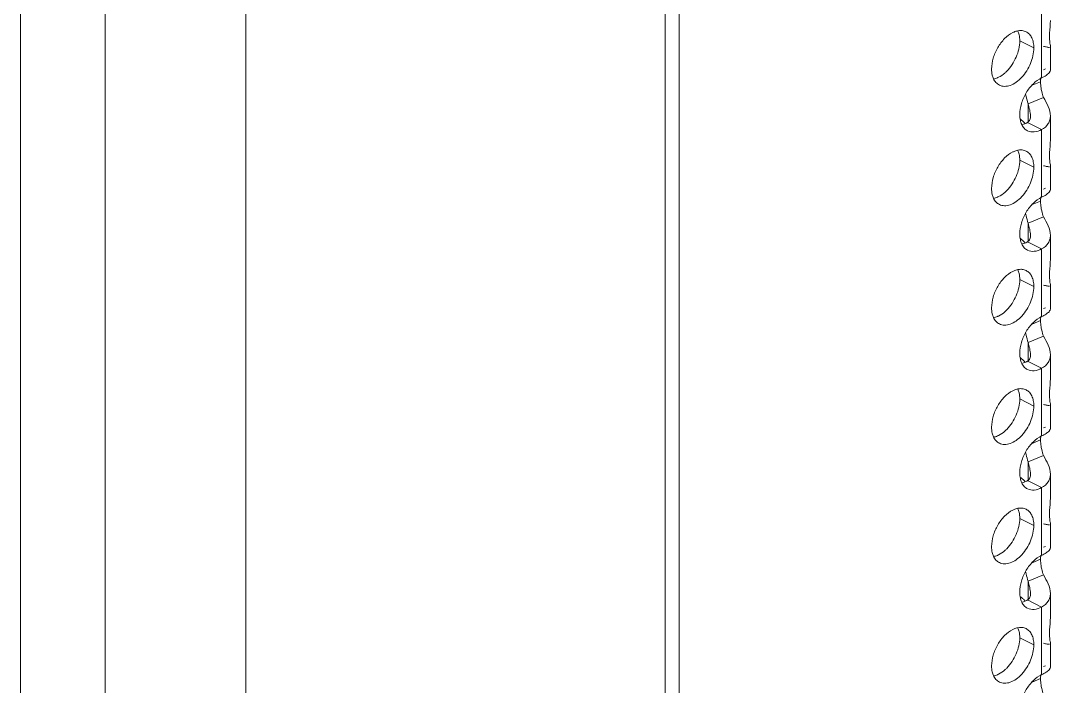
# Model space of a CAD drawing. Header units: millimetres. Extents: x 0 to 2524, y 0 to 1785.
# Drawn here: x 1672.13 to 1713.52, y 750.83 to 777.6 of the extents above; entities that cross this region are included whole.
import ezdxf

# ---------------------------------------------------------------- set-up
doc = ezdxf.new("R2010")
doc.units = ezdxf.units.MM
doc.header["$LTSCALE"] = 0.1
doc.layers.get('0').update_dxf_attribs({"lineweight": 13})

msp = doc.modelspace()

# ---------------------------------------------------------------- linework, layer by layer
for p, q in [((1698.041, 805.537), (1698.041, 675.741)), ((1698.606, 805.254), (1698.606, 675.458)), ((1672.132, 662.211), (1672.132, 801.814)), ((1675.526, 660.514), (1675.526, 800.117)), ((1681.183, 660.272), (1681.183, 800.359)), ((1713.169, 778.021), (1713.169, 775.298)), ((1712.855, 776.503), (1712.289, 776.786)), ((1713.521, 775.604), (1713.521, 776.568)), ((1713.322, 775.657), (1713.244, 775.625)), ((1712.786, 774.999), (1713.124, 775.14)), ((1712.628, 774.255), (1713.244, 774.51)), ((1712.628, 774.255), (1712.628, 773.534)), ((1713.521, 772.801), (1713.521, 773.764)), ((1712.604, 773.504), (1713.169, 773.221)), ((1713.169, 773.221), (1713.169, 770.498)), ((1712.855, 771.703), (1712.289, 771.986)), ((1713.521, 770.804), (1713.521, 771.768)), ((1713.322, 770.857), (1713.244, 770.825)), ((1712.786, 770.199), (1713.124, 770.34)), ((1712.628, 769.455), (1713.244, 769.71)), ((1712.628, 769.455), (1712.628, 768.734)), ((1712.604, 768.704), (1713.169, 768.421)), ((1713.521, 768.001), (1713.521, 768.964)), ((1713.169, 768.421), (1713.169, 765.698)), ((1712.855, 766.903), (1712.289, 767.186)), ((1713.521, 766.004), (1713.521, 766.968)), ((1713.322, 766.057), (1713.244, 766.025)), ((1712.786, 765.399), (1713.124, 765.54)), ((1712.628, 764.655), (1713.244, 764.91)), ((1712.628, 764.655), (1712.628, 763.934)), ((1713.521, 763.201), (1713.521, 764.164)), ((1712.604, 763.904), (1713.169, 763.621)), ((1713.169, 763.621), (1713.169, 760.898)), ((1712.855, 762.103), (1712.289, 762.386)), ((1713.521, 761.204), (1713.521, 762.168)), ((1713.322, 761.257), (1713.244, 761.225)), ((1712.786, 760.599), (1713.124, 760.74)), ((1712.628, 759.855), (1713.244, 760.11)), ((1712.628, 759.855), (1712.628, 759.134)), ((1712.604, 759.104), (1713.169, 758.821)), ((1713.521, 758.401), (1713.521, 759.364)), ((1713.169, 758.821), (1713.169, 756.098)), ((1712.855, 757.303), (1712.289, 757.586)), ((1713.521, 756.404), (1713.521, 757.368)), ((1713.322, 756.457), (1713.244, 756.425)), ((1712.786, 755.799), (1713.124, 755.94)), ((1712.628, 755.055), (1713.244, 755.31)), ((1712.628, 755.055), (1712.628, 754.334)), ((1713.521, 753.601), (1713.521, 754.564)), ((1712.604, 754.304), (1713.169, 754.021)), ((1713.169, 754.021), (1713.169, 751.298)), ((1712.855, 752.503), (1712.289, 752.786)), ((1713.521, 751.604), (1713.521, 752.568)), ((1713.322, 751.657), (1713.244, 751.625)), ((1712.786, 750.999), (1713.124, 751.14))]:
    msp.add_line(p, q)
for centre, radius, start, end in [((1711.545, 776.874), 0.734, 18.2197, 24.1204), ((1711.902, 775.565), 0.734, 198.2197, 204.1204), ((1711.673, 772.735), 1.106, 50.367, 54.3428), ((1712.169, 774.292), 0.899, 290.9566, 296.3225), ((1712.134, 774.364), 0.98, 296.2789, 298.6255), ((1711.545, 772.074), 0.734, 18.2197, 24.1204), ((1711.902, 770.765), 0.734, 198.2197, 204.1204), ((1711.673, 767.935), 1.106, 50.367, 54.3428), ((1712.169, 769.492), 0.899, 290.9566, 296.3225), ((1712.134, 769.564), 0.98, 296.2789, 298.6255), ((1711.545, 767.274), 0.734, 18.2197, 24.1204), ((1711.902, 765.965), 0.734, 198.2197, 204.1204), ((1711.673, 763.135), 1.106, 50.367, 54.3428), ((1712.169, 764.692), 0.899, 290.9566, 296.3225), ((1712.134, 764.764), 0.98, 296.2789, 298.6255), ((1711.545, 762.474), 0.734, 18.2197, 24.1204), ((1711.902, 761.165), 0.734, 198.2197, 204.1204), ((1711.673, 758.335), 1.106, 50.367, 54.3428), ((1712.169, 759.892), 0.899, 290.9566, 296.3225), ((1712.134, 759.964), 0.98, 296.2789, 298.6255), ((1711.545, 757.674), 0.734, 18.2197, 24.1204), ((1711.902, 756.365), 0.734, 198.2197, 204.1204), ((1711.673, 753.535), 1.106, 50.367, 54.3428), ((1712.169, 755.092), 0.899, 290.9566, 296.3225), ((1712.134, 755.164), 0.98, 296.2789, 298.6255), ((1711.545, 752.874), 0.734, 18.2197, 24.1204), ((1711.902, 751.565), 0.734, 198.2197, 204.1204)]:
    msp.add_arc(centre, radius, start, end)
for points, knots in [([(1713.486, 776.94), (1713.486, 776.992), (1713.495, 777.213), (1713.521, 777.433), (1713.521, 777.601)], [0, 0, 0, 0, 0.237193, 1, 1, 1, 1]), ([(1711.158, 775.654), (1711.158, 775.799), (1711.208, 776.1), (1711.389, 776.519), (1711.655, 776.877), (1711.886, 777.057), (1712.006, 777.118)], [0, 0, 0, 0, 0.246793, 0.511785, 0.770324, 1, 1, 1, 1]), ([(1712.006, 777.118), (1712.024, 777.126), (1712.09, 777.157), (1712.161, 777.18), (1712.214, 777.19)], [0, 0, 0, 0, 0.262139, 1, 1, 1, 1]), ([(1712.242, 777.104), (1712.25, 777.08), (1712.279, 776.976), (1712.289, 776.868), (1712.289, 776.786)], [0, 0, 0, 0, 0.236044, 1, 1, 1, 1]), ([(1712.331, 777.201), (1712.35, 777.201), (1712.423, 777.196), (1712.495, 777.176), (1712.543, 777.152)], [0, 0, 0, 0, 0.258002, 1, 1, 1, 1]), ([(1712.543, 777.152), (1712.592, 777.127), (1712.685, 777.057), (1712.784, 776.905), (1712.843, 776.714), (1712.855, 776.576), (1712.855, 776.503)], [0, 0, 0, 0, 0.217068, 0.45034, 0.710765, 1, 1, 1, 1]), ([(1713.497, 776.741), (1713.495, 776.756), (1713.488, 776.822), (1713.486, 776.888), (1713.486, 776.94)], [0, 0, 0, 0, 0.219661, 1, 1, 1, 1]), ([(1712.855, 776.503), (1712.855, 776.291), (1712.752, 775.859), (1712.466, 775.396), (1712.159, 775.118), (1711.92, 774.988), (1711.682, 774.94), (1711.532, 774.974), (1711.47, 775.005)], [0, 0, 0, 0, 0.274468, 0.560721, 0.691896, 0.808258, 0.909282, 1, 1, 1, 1]), ([(1712.289, 776.786), (1712.289, 776.564), (1712.178, 776.113), (1711.927, 775.726), (1711.765, 775.564)], [0, 0, 0, 0, 0.491316, 1, 1, 1, 1]), ([(1713.244, 776.561), (1713.294, 776.552), (1713.362, 776.538), (1713.443, 776.525), (1713.474, 776.523), (1713.486, 776.524)], [0, 0, 0, 0, 0.627779, 0.846242, 1, 1, 1, 1]), ([(1713.521, 776.568), (1713.521, 776.59), (1713.51, 776.648), (1713.501, 776.705), (1713.497, 776.741)], [0, 0, 0, 0, 0.382509, 1, 1, 1, 1]), ([(1711.205, 775.336), (1711.197, 775.36), (1711.168, 775.464), (1711.158, 775.572), (1711.158, 775.654)], [0, 0, 0, 0, 0.236044, 1, 1, 1, 1]), ([(1711.47, 775.005), (1711.419, 775.031), (1711.322, 775.106), (1711.258, 775.209), (1711.232, 775.265)], [0, 0, 0, 0, 0.48052, 1, 1, 1, 1]), ([(1711.441, 775.322), (1711.423, 775.313), (1711.357, 775.283), (1711.286, 775.26), (1711.233, 775.25)], [0, 0, 0, 0, 0.262139, 1, 1, 1, 1]), ([(1711.765, 775.564), (1711.74, 775.538), (1711.642, 775.446), (1711.53, 775.366), (1711.441, 775.322)], [0, 0, 0, 0, 0.26501, 1, 1, 1, 1]), ([(1712.289, 773.82), (1712.289, 773.968), (1712.342, 774.277), (1712.531, 774.704), (1712.807, 775.064), (1713.045, 775.242), (1713.169, 775.298)], [0, 0, 0, 0, 0.248099, 0.514242, 0.772559, 1, 1, 1, 1]), ([(1713.135, 775.308), (1713.133, 775.294), (1713.126, 775.238), (1713.124, 775.182), (1713.124, 775.14)], [0, 0, 0, 0, 0.242513, 1, 1, 1, 1]), ([(1713.169, 775.298), (1713.231, 775.328), (1713.336, 775.385), (1713.431, 775.458), (1713.465, 775.496)], [0, 0, 0, 0, 0.574483, 1, 1, 1, 1]), ([(1713.465, 775.496), (1713.474, 775.505), (1713.5, 775.536), (1713.521, 775.576), (1713.521, 775.604)], [0, 0, 0, 0, 0.31711, 1, 1, 1, 1]), ([(1713.124, 775.14), (1713.124, 775.115), (1713.127, 775.01), (1713.14, 774.906), (1713.155, 774.828)], [0, 0, 0, 0, 0.239961, 1, 1, 1, 1]), ([(1713.155, 774.828), (1713.16, 774.801), (1713.183, 774.694), (1713.215, 774.588), (1713.244, 774.51)], [0, 0, 0, 0, 0.246091, 1, 1, 1, 1]), ([(1712.526, 774.653), (1712.531, 774.62), (1712.555, 774.485), (1712.593, 774.352), (1712.628, 774.255)], [0, 0, 0, 0, 0.244005, 1, 1, 1, 1]), ([(1713.244, 774.51), (1713.311, 774.392), (1713.443, 774.161), (1713.521, 773.895), (1713.521, 773.764)], [0, 0, 0, 0, 0.50981, 1, 1, 1, 1]), ([(1712.628, 774.255), (1712.648, 774.173), (1712.691, 774.013), (1712.721, 773.847), (1712.721, 773.764)], [0, 0, 0, 0, 0.502064, 1, 1, 1, 1]), ([(1712.333, 773.512), (1712.326, 773.535), (1712.299, 773.636), (1712.289, 773.74), (1712.289, 773.82)], [0, 0, 0, 0, 0.236269, 1, 1, 1, 1]), ([(1712.495, 773.478), (1712.486, 773.488), (1712.449, 773.526), (1712.409, 773.562), (1712.379, 773.587)], [0, 0, 0, 0, 0.256816, 1, 1, 1, 1]), ([(1712.721, 773.764), (1712.721, 773.713), (1712.71, 773.612), (1712.644, 773.528), (1712.604, 773.504)], [0, 0, 0, 0, 0.524271, 1, 1, 1, 1]), ([(1713.521, 773.764), (1713.521, 773.711), (1713.507, 773.603), (1713.416, 773.393), (1713.274, 773.276), (1713.169, 773.221)], [0, 0, 0, 0, 0.237388, 0.476044, 1, 1, 1, 1]), ([(1712.601, 773.171), (1712.552, 773.195), (1712.459, 773.266), (1712.396, 773.363), (1712.371, 773.417)], [0, 0, 0, 0, 0.482086, 1, 1, 1, 1]), ([(1713.169, 773.221), (1713.077, 773.171), (1712.887, 773.1), (1712.682, 773.13), (1712.601, 773.171)], [0, 0, 0, 0, 0.53926, 1, 1, 1, 1]), ([(1713.486, 772.14), (1713.486, 772.192), (1713.495, 772.413), (1713.521, 772.633), (1713.521, 772.801)], [0, 0, 0, 0, 0.237193, 1, 1, 1, 1]), ([(1711.158, 770.854), (1711.158, 770.999), (1711.208, 771.3), (1711.389, 771.719), (1711.655, 772.077), (1711.886, 772.257), (1712.006, 772.318)], [0, 0, 0, 0, 0.246793, 0.511785, 0.770324, 1, 1, 1, 1]), ([(1712.006, 772.318), (1712.024, 772.326), (1712.09, 772.357), (1712.161, 772.38), (1712.214, 772.39)], [0, 0, 0, 0, 0.262139, 1, 1, 1, 1]), ([(1712.331, 772.401), (1712.35, 772.401), (1712.423, 772.396), (1712.495, 772.376), (1712.543, 772.352)], [0, 0, 0, 0, 0.258002, 1, 1, 1, 1]), ([(1712.543, 772.352), (1712.592, 772.327), (1712.685, 772.257), (1712.784, 772.105), (1712.843, 771.914), (1712.855, 771.776), (1712.855, 771.703)], [0, 0, 0, 0, 0.217068, 0.45034, 0.710765, 1, 1, 1, 1]), ([(1712.289, 771.986), (1712.289, 771.764), (1712.178, 771.313), (1711.927, 770.926), (1711.765, 770.764)], [0, 0, 0, 0, 0.491316, 1, 1, 1, 1]), ([(1712.242, 772.304), (1712.25, 772.28), (1712.279, 772.176), (1712.289, 772.068), (1712.289, 771.986)], [0, 0, 0, 0, 0.236044, 1, 1, 1, 1]), ([(1713.497, 771.941), (1713.495, 771.956), (1713.488, 772.022), (1713.486, 772.088), (1713.486, 772.14)], [0, 0, 0, 0, 0.219661, 1, 1, 1, 1]), ([(1713.521, 771.768), (1713.521, 771.79), (1713.51, 771.848), (1713.501, 771.905), (1713.497, 771.941)], [0, 0, 0, 0, 0.382509, 1, 1, 1, 1]), ([(1712.855, 771.703), (1712.855, 771.491), (1712.752, 771.059), (1712.466, 770.596), (1712.159, 770.318), (1711.92, 770.188), (1711.682, 770.14), (1711.532, 770.174), (1711.47, 770.205)], [0, 0, 0, 0, 0.274468, 0.560721, 0.691896, 0.808258, 0.909282, 1, 1, 1, 1]), ([(1713.244, 771.761), (1713.294, 771.752), (1713.362, 771.738), (1713.443, 771.725), (1713.474, 771.723), (1713.486, 771.724)], [0, 0, 0, 0, 0.627779, 0.846242, 1, 1, 1, 1]), ([(1711.205, 770.536), (1711.197, 770.56), (1711.168, 770.664), (1711.158, 770.772), (1711.158, 770.854)], [0, 0, 0, 0, 0.236044, 1, 1, 1, 1]), ([(1711.765, 770.764), (1711.74, 770.738), (1711.642, 770.646), (1711.53, 770.566), (1711.441, 770.522)], [0, 0, 0, 0, 0.26501, 1, 1, 1, 1]), ([(1713.169, 770.498), (1713.231, 770.528), (1713.336, 770.585), (1713.431, 770.658), (1713.465, 770.696)], [0, 0, 0, 0, 0.574483, 1, 1, 1, 1]), ([(1713.465, 770.696), (1713.474, 770.705), (1713.5, 770.736), (1713.521, 770.776), (1713.521, 770.804)], [0, 0, 0, 0, 0.31711, 1, 1, 1, 1]), ([(1711.47, 770.205), (1711.419, 770.231), (1711.322, 770.306), (1711.258, 770.409), (1711.232, 770.465)], [0, 0, 0, 0, 0.48052, 1, 1, 1, 1]), ([(1711.441, 770.522), (1711.423, 770.513), (1711.357, 770.483), (1711.286, 770.46), (1711.233, 770.45)], [0, 0, 0, 0, 0.262139, 1, 1, 1, 1]), ([(1712.289, 769.02), (1712.289, 769.168), (1712.342, 769.477), (1712.531, 769.904), (1712.807, 770.264), (1713.045, 770.442), (1713.169, 770.498)], [0, 0, 0, 0, 0.248099, 0.514242, 0.772559, 1, 1, 1, 1]), ([(1713.135, 770.508), (1713.133, 770.494), (1713.126, 770.438), (1713.124, 770.382), (1713.124, 770.34)], [0, 0, 0, 0, 0.242513, 1, 1, 1, 1]), ([(1713.124, 770.34), (1713.124, 770.315), (1713.127, 770.21), (1713.14, 770.106), (1713.155, 770.028)], [0, 0, 0, 0, 0.239961, 1, 1, 1, 1]), ([(1712.526, 769.853), (1712.531, 769.82), (1712.555, 769.685), (1712.593, 769.552), (1712.628, 769.455)], [0, 0, 0, 0, 0.244005, 1, 1, 1, 1]), ([(1713.155, 770.028), (1713.16, 770.001), (1713.183, 769.894), (1713.215, 769.788), (1713.244, 769.71)], [0, 0, 0, 0, 0.246091, 1, 1, 1, 1]), ([(1712.628, 769.455), (1712.648, 769.373), (1712.691, 769.213), (1712.721, 769.047), (1712.721, 768.964)], [0, 0, 0, 0, 0.502064, 1, 1, 1, 1]), ([(1713.244, 769.71), (1713.311, 769.592), (1713.443, 769.361), (1713.521, 769.095), (1713.521, 768.964)], [0, 0, 0, 0, 0.50981, 1, 1, 1, 1]), ([(1712.333, 768.712), (1712.326, 768.735), (1712.299, 768.836), (1712.289, 768.94), (1712.289, 769.02)], [0, 0, 0, 0, 0.236269, 1, 1, 1, 1]), ([(1712.601, 768.371), (1712.552, 768.395), (1712.459, 768.466), (1712.396, 768.563), (1712.371, 768.617)], [0, 0, 0, 0, 0.482086, 1, 1, 1, 1]), ([(1712.495, 768.678), (1712.486, 768.688), (1712.449, 768.726), (1712.409, 768.762), (1712.379, 768.787)], [0, 0, 0, 0, 0.256816, 1, 1, 1, 1]), ([(1712.721, 768.964), (1712.721, 768.913), (1712.71, 768.812), (1712.644, 768.728), (1712.604, 768.704)], [0, 0, 0, 0, 0.524271, 1, 1, 1, 1]), ([(1713.521, 768.964), (1713.521, 768.911), (1713.507, 768.803), (1713.416, 768.593), (1713.274, 768.476), (1713.169, 768.421)], [0, 0, 0, 0, 0.237388, 0.476044, 1, 1, 1, 1]), ([(1713.169, 768.421), (1713.077, 768.371), (1712.887, 768.3), (1712.682, 768.33), (1712.601, 768.371)], [0, 0, 0, 0, 0.53926, 1, 1, 1, 1]), ([(1713.486, 767.34), (1713.486, 767.392), (1713.495, 767.613), (1713.521, 767.833), (1713.521, 768.001)], [0, 0, 0, 0, 0.237193, 1, 1, 1, 1]), ([(1711.158, 766.054), (1711.158, 766.199), (1711.208, 766.5), (1711.389, 766.919), (1711.655, 767.277), (1711.886, 767.457), (1712.006, 767.518)], [0, 0, 0, 0, 0.246793, 0.511785, 0.770324, 1, 1, 1, 1]), ([(1712.006, 767.518), (1712.024, 767.526), (1712.09, 767.557), (1712.161, 767.58), (1712.214, 767.59)], [0, 0, 0, 0, 0.262139, 1, 1, 1, 1]), ([(1712.242, 767.504), (1712.25, 767.48), (1712.279, 767.376), (1712.289, 767.268), (1712.289, 767.186)], [0, 0, 0, 0, 0.236044, 1, 1, 1, 1]), ([(1712.331, 767.601), (1712.35, 767.601), (1712.423, 767.596), (1712.495, 767.576), (1712.543, 767.552)], [0, 0, 0, 0, 0.258002, 1, 1, 1, 1]), ([(1712.543, 767.552), (1712.592, 767.527), (1712.685, 767.457), (1712.784, 767.305), (1712.843, 767.114), (1712.855, 766.976), (1712.855, 766.903)], [0, 0, 0, 0, 0.217068, 0.45034, 0.710765, 1, 1, 1, 1]), ([(1712.289, 767.186), (1712.289, 766.964), (1712.178, 766.513), (1711.927, 766.126), (1711.765, 765.964)], [0, 0, 0, 0, 0.491316, 1, 1, 1, 1]), ([(1713.244, 766.961), (1713.294, 766.952), (1713.362, 766.938), (1713.443, 766.925), (1713.474, 766.923), (1713.486, 766.924)], [0, 0, 0, 0, 0.627779, 0.846242, 1, 1, 1, 1]), ([(1713.497, 767.141), (1713.495, 767.156), (1713.488, 767.222), (1713.486, 767.288), (1713.486, 767.34)], [0, 0, 0, 0, 0.219661, 1, 1, 1, 1]), ([(1713.521, 766.968), (1713.521, 766.99), (1713.51, 767.048), (1713.501, 767.105), (1713.497, 767.141)], [0, 0, 0, 0, 0.382509, 1, 1, 1, 1]), ([(1712.855, 766.903), (1712.855, 766.691), (1712.752, 766.259), (1712.466, 765.796), (1712.159, 765.518), (1711.92, 765.388), (1711.682, 765.34), (1711.532, 765.374), (1711.47, 765.405)], [0, 0, 0, 0, 0.274468, 0.560721, 0.691896, 0.808258, 0.909282, 1, 1, 1, 1]), ([(1711.205, 765.736), (1711.197, 765.76), (1711.168, 765.864), (1711.158, 765.972), (1711.158, 766.054)], [0, 0, 0, 0, 0.236044, 1, 1, 1, 1]), ([(1711.441, 765.722), (1711.423, 765.713), (1711.357, 765.683), (1711.286, 765.66), (1711.233, 765.65)], [0, 0, 0, 0, 0.262139, 1, 1, 1, 1]), ([(1711.765, 765.964), (1711.74, 765.938), (1711.642, 765.846), (1711.53, 765.766), (1711.441, 765.722)], [0, 0, 0, 0, 0.26501, 1, 1, 1, 1]), ([(1712.289, 764.22), (1712.289, 764.368), (1712.342, 764.677), (1712.531, 765.104), (1712.807, 765.464), (1713.045, 765.642), (1713.169, 765.698)], [0, 0, 0, 0, 0.248099, 0.514242, 0.772559, 1, 1, 1, 1]), ([(1713.135, 765.708), (1713.133, 765.694), (1713.126, 765.638), (1713.124, 765.582), (1713.124, 765.54)], [0, 0, 0, 0, 0.242513, 1, 1, 1, 1]), ([(1713.169, 765.698), (1713.231, 765.728), (1713.336, 765.785), (1713.431, 765.858), (1713.465, 765.896)], [0, 0, 0, 0, 0.574483, 1, 1, 1, 1]), ([(1713.465, 765.896), (1713.474, 765.905), (1713.5, 765.936), (1713.521, 765.976), (1713.521, 766.004)], [0, 0, 0, 0, 0.31711, 1, 1, 1, 1]), ([(1711.47, 765.405), (1711.419, 765.431), (1711.322, 765.506), (1711.258, 765.609), (1711.232, 765.665)], [0, 0, 0, 0, 0.48052, 1, 1, 1, 1]), ([(1713.124, 765.54), (1713.124, 765.515), (1713.127, 765.41), (1713.14, 765.306), (1713.155, 765.228)], [0, 0, 0, 0, 0.239961, 1, 1, 1, 1]), ([(1712.526, 765.053), (1712.531, 765.02), (1712.555, 764.885), (1712.593, 764.752), (1712.628, 764.655)], [0, 0, 0, 0, 0.244005, 1, 1, 1, 1]), ([(1713.155, 765.228), (1713.16, 765.201), (1713.183, 765.094), (1713.215, 764.988), (1713.244, 764.91)], [0, 0, 0, 0, 0.246091, 1, 1, 1, 1]), ([(1713.244, 764.91), (1713.311, 764.792), (1713.443, 764.561), (1713.521, 764.295), (1713.521, 764.164)], [0, 0, 0, 0, 0.50981, 1, 1, 1, 1]), ([(1712.628, 764.655), (1712.648, 764.573), (1712.691, 764.413), (1712.721, 764.247), (1712.721, 764.164)], [0, 0, 0, 0, 0.502064, 1, 1, 1, 1]), ([(1712.333, 763.912), (1712.326, 763.935), (1712.299, 764.036), (1712.289, 764.14), (1712.289, 764.22)], [0, 0, 0, 0, 0.236269, 1, 1, 1, 1]), ([(1712.721, 764.164), (1712.721, 764.113), (1712.71, 764.012), (1712.644, 763.928), (1712.604, 763.904)], [0, 0, 0, 0, 0.524271, 1, 1, 1, 1]), ([(1713.521, 764.164), (1713.521, 764.111), (1713.507, 764.003), (1713.416, 763.793), (1713.274, 763.676), (1713.169, 763.621)], [0, 0, 0, 0, 0.237388, 0.476044, 1, 1, 1, 1]), ([(1712.601, 763.571), (1712.552, 763.595), (1712.459, 763.666), (1712.396, 763.763), (1712.371, 763.817)], [0, 0, 0, 0, 0.482086, 1, 1, 1, 1]), ([(1712.495, 763.878), (1712.486, 763.888), (1712.449, 763.926), (1712.409, 763.962), (1712.379, 763.987)], [0, 0, 0, 0, 0.256816, 1, 1, 1, 1]), ([(1713.169, 763.621), (1713.077, 763.571), (1712.887, 763.5), (1712.682, 763.53), (1712.601, 763.571)], [0, 0, 0, 0, 0.53926, 1, 1, 1, 1]), ([(1712.331, 762.801), (1712.35, 762.801), (1712.423, 762.796), (1712.495, 762.776), (1712.543, 762.752)], [0, 0, 0, 0, 0.258002, 1, 1, 1, 1]), ([(1713.486, 762.54), (1713.486, 762.592), (1713.495, 762.813), (1713.521, 763.033), (1713.521, 763.201)], [0, 0, 0, 0, 0.237193, 1, 1, 1, 1]), ([(1711.158, 761.254), (1711.158, 761.399), (1711.208, 761.7), (1711.389, 762.119), (1711.655, 762.477), (1711.886, 762.657), (1712.006, 762.718)], [0, 0, 0, 0, 0.246793, 0.511785, 0.770324, 1, 1, 1, 1]), ([(1712.289, 762.386), (1712.289, 762.164), (1712.178, 761.713), (1711.927, 761.326), (1711.765, 761.164)], [0, 0, 0, 0, 0.491316, 1, 1, 1, 1]), ([(1712.006, 762.718), (1712.024, 762.726), (1712.09, 762.757), (1712.161, 762.78), (1712.214, 762.79)], [0, 0, 0, 0, 0.262139, 1, 1, 1, 1]), ([(1712.242, 762.704), (1712.25, 762.68), (1712.279, 762.576), (1712.289, 762.468), (1712.289, 762.386)], [0, 0, 0, 0, 0.236044, 1, 1, 1, 1]), ([(1712.543, 762.752), (1712.592, 762.727), (1712.685, 762.657), (1712.784, 762.505), (1712.843, 762.314), (1712.855, 762.176), (1712.855, 762.103)], [0, 0, 0, 0, 0.217068, 0.45034, 0.710765, 1, 1, 1, 1]), ([(1713.497, 762.341), (1713.495, 762.356), (1713.488, 762.422), (1713.486, 762.488), (1713.486, 762.54)], [0, 0, 0, 0, 0.219661, 1, 1, 1, 1]), ([(1712.855, 762.103), (1712.855, 761.891), (1712.752, 761.459), (1712.466, 760.996), (1712.159, 760.718), (1711.92, 760.588), (1711.682, 760.54), (1711.532, 760.574), (1711.47, 760.605)], [0, 0, 0, 0, 0.274468, 0.560721, 0.691896, 0.808258, 0.909282, 1, 1, 1, 1]), ([(1713.244, 762.161), (1713.294, 762.152), (1713.362, 762.138), (1713.443, 762.125), (1713.474, 762.123), (1713.486, 762.124)], [0, 0, 0, 0, 0.627779, 0.846242, 1, 1, 1, 1]), ([(1713.521, 762.168), (1713.521, 762.19), (1713.51, 762.248), (1713.501, 762.305), (1713.497, 762.341)], [0, 0, 0, 0, 0.382509, 1, 1, 1, 1]), ([(1711.205, 760.936), (1711.197, 760.96), (1711.168, 761.064), (1711.158, 761.172), (1711.158, 761.254)], [0, 0, 0, 0, 0.236044, 1, 1, 1, 1]), ([(1711.765, 761.164), (1711.74, 761.138), (1711.642, 761.046), (1711.53, 760.966), (1711.441, 760.922)], [0, 0, 0, 0, 0.26501, 1, 1, 1, 1]), ([(1713.465, 761.096), (1713.474, 761.105), (1713.5, 761.136), (1713.521, 761.176), (1713.521, 761.204)], [0, 0, 0, 0, 0.31711, 1, 1, 1, 1]), ([(1711.47, 760.605), (1711.419, 760.631), (1711.322, 760.706), (1711.258, 760.809), (1711.232, 760.865)], [0, 0, 0, 0, 0.48052, 1, 1, 1, 1]), ([(1711.441, 760.922), (1711.423, 760.913), (1711.357, 760.883), (1711.286, 760.86), (1711.233, 760.85)], [0, 0, 0, 0, 0.262139, 1, 1, 1, 1]), ([(1712.289, 759.42), (1712.289, 759.568), (1712.342, 759.877), (1712.531, 760.304), (1712.807, 760.664), (1713.045, 760.842), (1713.169, 760.898)], [0, 0, 0, 0, 0.248099, 0.514242, 0.772559, 1, 1, 1, 1]), ([(1713.135, 760.908), (1713.133, 760.894), (1713.126, 760.838), (1713.124, 760.782), (1713.124, 760.74)], [0, 0, 0, 0, 0.242513, 1, 1, 1, 1]), ([(1713.124, 760.74), (1713.124, 760.715), (1713.127, 760.61), (1713.14, 760.506), (1713.155, 760.428)], [0, 0, 0, 0, 0.239961, 1, 1, 1, 1]), ([(1713.169, 760.898), (1713.231, 760.928), (1713.336, 760.985), (1713.431, 761.058), (1713.465, 761.096)], [0, 0, 0, 0, 0.574483, 1, 1, 1, 1]), ([(1713.155, 760.428), (1713.16, 760.401), (1713.183, 760.294), (1713.215, 760.188), (1713.244, 760.11)], [0, 0, 0, 0, 0.246091, 1, 1, 1, 1]), ([(1712.526, 760.253), (1712.531, 760.22), (1712.555, 760.085), (1712.593, 759.952), (1712.628, 759.855)], [0, 0, 0, 0, 0.244005, 1, 1, 1, 1]), ([(1713.244, 760.11), (1713.311, 759.992), (1713.443, 759.761), (1713.521, 759.495), (1713.521, 759.364)], [0, 0, 0, 0, 0.50981, 1, 1, 1, 1]), ([(1712.628, 759.855), (1712.648, 759.773), (1712.691, 759.613), (1712.721, 759.447), (1712.721, 759.364)], [0, 0, 0, 0, 0.502064, 1, 1, 1, 1]), ([(1712.333, 759.112), (1712.326, 759.135), (1712.299, 759.236), (1712.289, 759.34), (1712.289, 759.42)], [0, 0, 0, 0, 0.236269, 1, 1, 1, 1]), ([(1712.495, 759.078), (1712.486, 759.088), (1712.449, 759.126), (1712.409, 759.162), (1712.379, 759.187)], [0, 0, 0, 0, 0.256816, 1, 1, 1, 1]), ([(1712.721, 759.364), (1712.721, 759.313), (1712.71, 759.212), (1712.644, 759.128), (1712.604, 759.104)], [0, 0, 0, 0, 0.524271, 1, 1, 1, 1]), ([(1713.521, 759.364), (1713.521, 759.311), (1713.507, 759.203), (1713.416, 758.993), (1713.274, 758.876), (1713.169, 758.821)], [0, 0, 0, 0, 0.237388, 0.476044, 1, 1, 1, 1]), ([(1712.601, 758.771), (1712.552, 758.795), (1712.459, 758.866), (1712.396, 758.963), (1712.371, 759.017)], [0, 0, 0, 0, 0.482086, 1, 1, 1, 1]), ([(1713.169, 758.821), (1713.077, 758.771), (1712.887, 758.7), (1712.682, 758.73), (1712.601, 758.771)], [0, 0, 0, 0, 0.53926, 1, 1, 1, 1]), ([(1713.486, 757.74), (1713.486, 757.792), (1713.495, 758.013), (1713.521, 758.233), (1713.521, 758.401)], [0, 0, 0, 0, 0.237193, 1, 1, 1, 1]), ([(1711.158, 756.454), (1711.158, 756.599), (1711.208, 756.9), (1711.389, 757.319), (1711.655, 757.677), (1711.886, 757.857), (1712.006, 757.918)], [0, 0, 0, 0, 0.246793, 0.511785, 0.770324, 1, 1, 1, 1]), ([(1712.006, 757.918), (1712.024, 757.926), (1712.09, 757.957), (1712.161, 757.98), (1712.214, 757.99)], [0, 0, 0, 0, 0.262139, 1, 1, 1, 1]), ([(1712.242, 757.904), (1712.25, 757.88), (1712.279, 757.776), (1712.289, 757.668), (1712.289, 757.586)], [0, 0, 0, 0, 0.236044, 1, 1, 1, 1]), ([(1712.331, 758.001), (1712.35, 758.001), (1712.423, 757.996), (1712.495, 757.976), (1712.543, 757.952)], [0, 0, 0, 0, 0.258002, 1, 1, 1, 1]), ([(1712.543, 757.952), (1712.592, 757.927), (1712.685, 757.857), (1712.784, 757.705), (1712.843, 757.514), (1712.855, 757.376), (1712.855, 757.303)], [0, 0, 0, 0, 0.217068, 0.45034, 0.710765, 1, 1, 1, 1]), ([(1712.289, 757.586), (1712.289, 757.364), (1712.178, 756.913), (1711.927, 756.526), (1711.765, 756.364)], [0, 0, 0, 0, 0.491316, 1, 1, 1, 1]), ([(1713.497, 757.541), (1713.495, 757.556), (1713.488, 757.622), (1713.486, 757.688), (1713.486, 757.74)], [0, 0, 0, 0, 0.219661, 1, 1, 1, 1]), ([(1713.521, 757.368), (1713.521, 757.39), (1713.51, 757.448), (1713.501, 757.505), (1713.497, 757.541)], [0, 0, 0, 0, 0.382509, 1, 1, 1, 1]), ([(1712.855, 757.303), (1712.855, 757.091), (1712.752, 756.659), (1712.466, 756.196), (1712.159, 755.918), (1711.92, 755.788), (1711.682, 755.74), (1711.532, 755.774), (1711.47, 755.805)], [0, 0, 0, 0, 0.274468, 0.560721, 0.691896, 0.808258, 0.909282, 1, 1, 1, 1]), ([(1713.244, 757.361), (1713.294, 757.352), (1713.362, 757.338), (1713.443, 757.325), (1713.474, 757.323), (1713.486, 757.324)], [0, 0, 0, 0, 0.627779, 0.846242, 1, 1, 1, 1]), ([(1711.205, 756.136), (1711.197, 756.16), (1711.168, 756.264), (1711.158, 756.372), (1711.158, 756.454)], [0, 0, 0, 0, 0.236044, 1, 1, 1, 1]), ([(1711.765, 756.364), (1711.74, 756.338), (1711.642, 756.246), (1711.53, 756.166), (1711.441, 756.122)], [0, 0, 0, 0, 0.26501, 1, 1, 1, 1]), ([(1713.169, 756.098), (1713.231, 756.128), (1713.336, 756.185), (1713.431, 756.258), (1713.465, 756.296)], [0, 0, 0, 0, 0.574483, 1, 1, 1, 1]), ([(1713.465, 756.296), (1713.474, 756.305), (1713.5, 756.336), (1713.521, 756.376), (1713.521, 756.404)], [0, 0, 0, 0, 0.31711, 1, 1, 1, 1]), ([(1711.47, 755.805), (1711.419, 755.831), (1711.322, 755.906), (1711.258, 756.009), (1711.232, 756.065)], [0, 0, 0, 0, 0.48052, 1, 1, 1, 1]), ([(1711.441, 756.122), (1711.423, 756.113), (1711.357, 756.083), (1711.286, 756.06), (1711.233, 756.05)], [0, 0, 0, 0, 0.262139, 1, 1, 1, 1]), ([(1712.289, 754.62), (1712.289, 754.768), (1712.342, 755.077), (1712.531, 755.504), (1712.807, 755.864), (1713.045, 756.042), (1713.169, 756.098)], [0, 0, 0, 0, 0.248099, 0.514242, 0.772559, 1, 1, 1, 1]), ([(1713.135, 756.108), (1713.133, 756.094), (1713.126, 756.038), (1713.124, 755.982), (1713.124, 755.94)], [0, 0, 0, 0, 0.242513, 1, 1, 1, 1]), ([(1713.124, 755.94), (1713.124, 755.915), (1713.127, 755.81), (1713.14, 755.706), (1713.155, 755.628)], [0, 0, 0, 0, 0.239961, 1, 1, 1, 1]), ([(1712.526, 755.453), (1712.531, 755.42), (1712.555, 755.285), (1712.593, 755.152), (1712.628, 755.055)], [0, 0, 0, 0, 0.244005, 1, 1, 1, 1]), ([(1713.155, 755.628), (1713.16, 755.601), (1713.183, 755.494), (1713.215, 755.388), (1713.244, 755.31)], [0, 0, 0, 0, 0.246091, 1, 1, 1, 1]), ([(1712.628, 755.055), (1712.648, 754.973), (1712.691, 754.813), (1712.721, 754.647), (1712.721, 754.564)], [0, 0, 0, 0, 0.502064, 1, 1, 1, 1]), ([(1713.244, 755.31), (1713.311, 755.192), (1713.443, 754.961), (1713.521, 754.695), (1713.521, 754.564)], [0, 0, 0, 0, 0.50981, 1, 1, 1, 1]), ([(1712.333, 754.312), (1712.326, 754.335), (1712.299, 754.436), (1712.289, 754.54), (1712.289, 754.62)], [0, 0, 0, 0, 0.236269, 1, 1, 1, 1]), ([(1712.721, 754.564), (1712.721, 754.513), (1712.71, 754.412), (1712.644, 754.328), (1712.604, 754.304)], [0, 0, 0, 0, 0.524271, 1, 1, 1, 1]), ([(1713.521, 754.564), (1713.521, 754.511), (1713.507, 754.403), (1713.416, 754.193), (1713.274, 754.076), (1713.169, 754.021)], [0, 0, 0, 0, 0.237388, 0.476044, 1, 1, 1, 1]), ([(1712.601, 753.971), (1712.552, 753.995), (1712.459, 754.066), (1712.396, 754.163), (1712.371, 754.217)], [0, 0, 0, 0, 0.482086, 1, 1, 1, 1]), ([(1712.495, 754.278), (1712.486, 754.288), (1712.449, 754.326), (1712.409, 754.362), (1712.379, 754.387)], [0, 0, 0, 0, 0.256816, 1, 1, 1, 1]), ([(1713.169, 754.021), (1713.077, 753.971), (1712.887, 753.9), (1712.682, 753.93), (1712.601, 753.971)], [0, 0, 0, 0, 0.53926, 1, 1, 1, 1]), ([(1713.486, 752.94), (1713.486, 752.992), (1713.495, 753.213), (1713.521, 753.433), (1713.521, 753.601)], [0, 0, 0, 0, 0.237193, 1, 1, 1, 1]), ([(1711.158, 751.654), (1711.158, 751.799), (1711.208, 752.1), (1711.389, 752.519), (1711.655, 752.877), (1711.886, 753.057), (1712.006, 753.118)], [0, 0, 0, 0, 0.246793, 0.511785, 0.770324, 1, 1, 1, 1]), ([(1712.006, 753.118), (1712.024, 753.126), (1712.09, 753.157), (1712.161, 753.18), (1712.214, 753.19)], [0, 0, 0, 0, 0.262139, 1, 1, 1, 1]), ([(1712.242, 753.104), (1712.25, 753.08), (1712.279, 752.976), (1712.289, 752.868), (1712.289, 752.786)], [0, 0, 0, 0, 0.236044, 1, 1, 1, 1]), ([(1712.331, 753.201), (1712.35, 753.201), (1712.423, 753.196), (1712.495, 753.176), (1712.543, 753.152)], [0, 0, 0, 0, 0.258002, 1, 1, 1, 1]), ([(1712.543, 753.152), (1712.592, 753.127), (1712.685, 753.057), (1712.784, 752.905), (1712.843, 752.714), (1712.855, 752.576), (1712.855, 752.503)], [0, 0, 0, 0, 0.217068, 0.45034, 0.710765, 1, 1, 1, 1]), ([(1713.497, 752.741), (1713.495, 752.756), (1713.488, 752.822), (1713.486, 752.888), (1713.486, 752.94)], [0, 0, 0, 0, 0.219661, 1, 1, 1, 1]), ([(1712.855, 752.503), (1712.855, 752.291), (1712.752, 751.859), (1712.466, 751.396), (1712.159, 751.118), (1711.92, 750.988), (1711.682, 750.94), (1711.532, 750.974), (1711.47, 751.005)], [0, 0, 0, 0, 0.274468, 0.560721, 0.691896, 0.808258, 0.909282, 1, 1, 1, 1]), ([(1712.289, 752.786), (1712.289, 752.564), (1712.178, 752.113), (1711.927, 751.726), (1711.765, 751.564)], [0, 0, 0, 0, 0.491316, 1, 1, 1, 1]), ([(1713.244, 752.561), (1713.294, 752.552), (1713.362, 752.538), (1713.443, 752.525), (1713.474, 752.523), (1713.486, 752.524)], [0, 0, 0, 0, 0.627779, 0.846242, 1, 1, 1, 1]), ([(1713.521, 752.568), (1713.521, 752.59), (1713.51, 752.648), (1713.501, 752.705), (1713.497, 752.741)], [0, 0, 0, 0, 0.382509, 1, 1, 1, 1]), ([(1711.205, 751.336), (1711.197, 751.36), (1711.168, 751.464), (1711.158, 751.572), (1711.158, 751.654)], [0, 0, 0, 0, 0.236044, 1, 1, 1, 1]), ([(1711.47, 751.005), (1711.419, 751.031), (1711.322, 751.106), (1711.258, 751.209), (1711.232, 751.265)], [0, 0, 0, 0, 0.48052, 1, 1, 1, 1]), ([(1711.441, 751.322), (1711.423, 751.313), (1711.357, 751.283), (1711.286, 751.26), (1711.233, 751.25)], [0, 0, 0, 0, 0.262139, 1, 1, 1, 1]), ([(1711.765, 751.564), (1711.74, 751.538), (1711.642, 751.446), (1711.53, 751.366), (1711.441, 751.322)], [0, 0, 0, 0, 0.26501, 1, 1, 1, 1]), ([(1712.289, 749.82), (1712.289, 749.968), (1712.342, 750.277), (1712.531, 750.704), (1712.807, 751.064), (1713.045, 751.242), (1713.169, 751.298)], [0, 0, 0, 0, 0.248099, 0.514242, 0.772559, 1, 1, 1, 1]), ([(1713.135, 751.308), (1713.133, 751.294), (1713.126, 751.238), (1713.124, 751.182), (1713.124, 751.14)], [0, 0, 0, 0, 0.242513, 1, 1, 1, 1]), ([(1713.169, 751.298), (1713.231, 751.328), (1713.336, 751.385), (1713.431, 751.458), (1713.465, 751.496)], [0, 0, 0, 0, 0.574483, 1, 1, 1, 1]), ([(1713.465, 751.496), (1713.474, 751.505), (1713.5, 751.536), (1713.521, 751.576), (1713.521, 751.604)], [0, 0, 0, 0, 0.31711, 1, 1, 1, 1]), ([(1713.124, 751.14), (1713.124, 751.115), (1713.127, 751.01), (1713.14, 750.906), (1713.155, 750.828)], [0, 0, 0, 0, 0.239961, 1, 1, 1, 1]), ([(1713.155, 750.828), (1713.16, 750.801), (1713.183, 750.694), (1713.215, 750.588), (1713.244, 750.51)], [0, 0, 0, 0, 0.246091, 1, 1, 1, 1])]:
    msp.add_open_spline(points, degree=3, knots=knots)
for points in [[(1712.214, 777.19), (1712.253, 777.197), (1712.292, 777.201), (1712.331, 777.201)], [(1712.371, 773.417), (1712.356, 773.447), (1712.344, 773.479), (1712.333, 773.512)], [(1712.491, 773.452), (1712.454, 773.438), (1712.417, 773.427), (1712.378, 773.418)], [(1712.214, 772.39), (1712.253, 772.397), (1712.292, 772.401), (1712.331, 772.401)], [(1712.371, 768.617), (1712.356, 768.647), (1712.344, 768.679), (1712.333, 768.712)], [(1712.491, 768.652), (1712.454, 768.638), (1712.417, 768.627), (1712.378, 768.618)], [(1712.214, 767.59), (1712.253, 767.597), (1712.292, 767.601), (1712.331, 767.601)], [(1712.371, 763.817), (1712.356, 763.847), (1712.344, 763.879), (1712.333, 763.912)], [(1712.491, 763.852), (1712.454, 763.838), (1712.417, 763.827), (1712.378, 763.818)], [(1712.214, 762.79), (1712.253, 762.797), (1712.292, 762.801), (1712.331, 762.801)], [(1712.371, 759.017), (1712.356, 759.047), (1712.344, 759.079), (1712.333, 759.112)], [(1712.491, 759.052), (1712.454, 759.038), (1712.417, 759.027), (1712.378, 759.018)], [(1712.214, 757.99), (1712.253, 757.997), (1712.292, 758.001), (1712.331, 758.001)], [(1712.371, 754.217), (1712.356, 754.247), (1712.344, 754.279), (1712.333, 754.312)], [(1712.491, 754.252), (1712.454, 754.238), (1712.417, 754.227), (1712.378, 754.218)], [(1712.214, 753.19), (1712.253, 753.197), (1712.292, 753.201), (1712.331, 753.201)]]:
    msp.add_open_spline(points, degree=3)

doc.saveas('drawing.dxf')
